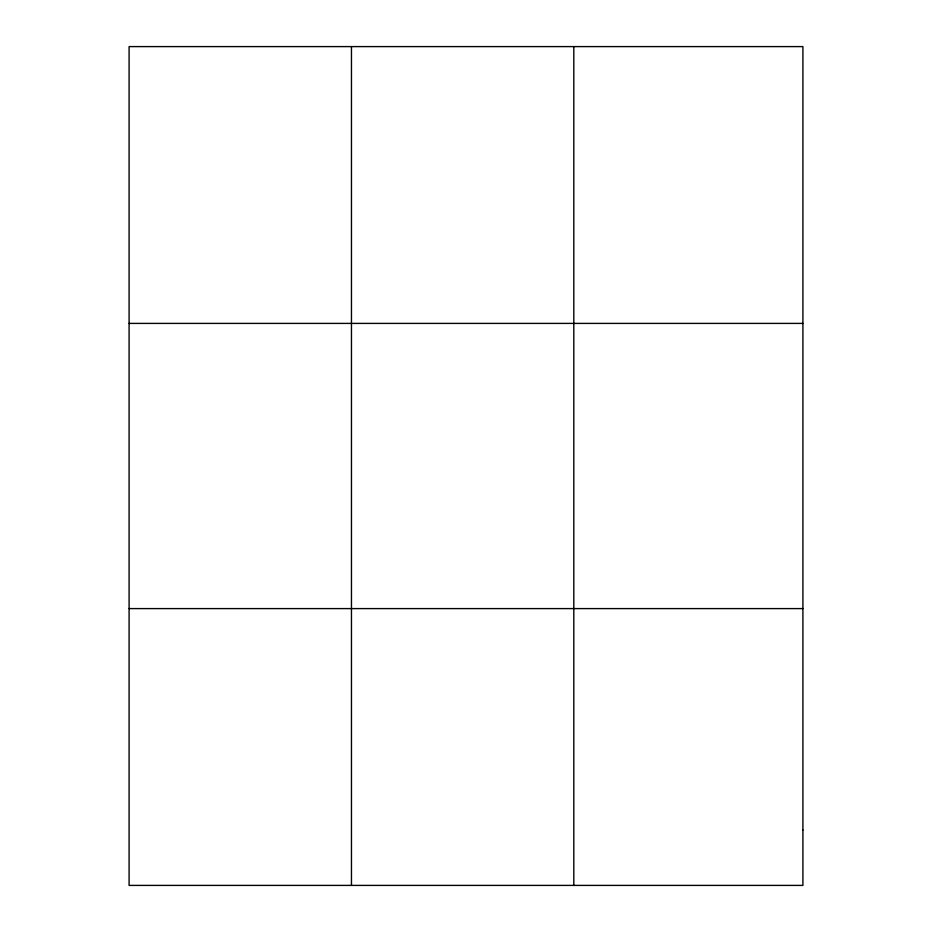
<?xml version="1.0" encoding="UTF-8"?>
<svg xmlns="http://www.w3.org/2000/svg" width="932" height="932" viewBox="0 0 932 932"><rect width="100%" height="100%" fill="white"/><g stroke="black" fill="none" stroke-linecap="round" stroke-linejoin="round"><path stroke-width="1.4" d="M351.457 885.4L351.457 46.6M573.809 885.4L573.809 46.6M129.094 323.404L802.906 323.404M129.094 608.596L802.906 608.596M802.906 830.039L802.906 885.4L129.094 885.4L129.094 46.6L802.906 46.6L802.906 830.039"/></g></svg>
